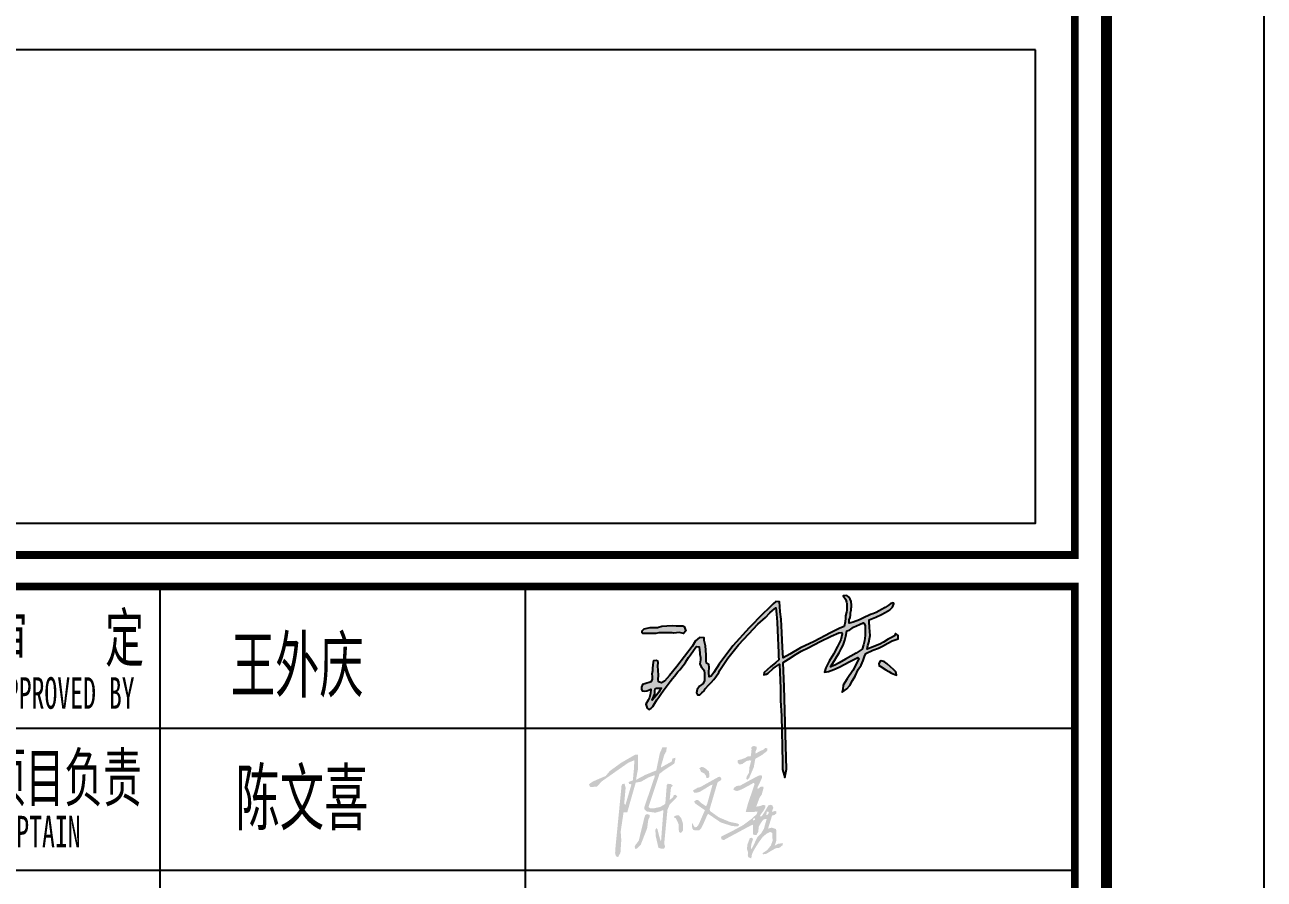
# Model space of a CAD drawing. Extents: x 36524853 to 36525459, y 2743936 to 2747542.
# Drawn here: x 36525150.89 to 36525190.16, y 2746596.03 to 2746623.1 of the extents above; entities that cross this region are included whole.
import ezdxf

# ---------------------------------------------------------------- set-up
doc = ezdxf.new("R2010")
doc.units = 0
doc.header["$LTSCALE"] = 1000
doc.header["$MEASUREMENT"] = 0
for name, color, linetype in [('A0-11 图框-粗线', 16, 'Continuous'), ('A0-12 图框-中粗线', 41, 'Continuous'), ('A0-13 图框-细线', 7, 'Continuous'), ('A0-21 图框-不可改文字', 7, 'Continuous'), ('NT图签', 7, 'Continuous')]:
    doc.layers.add(name, color=color, linetype=linetype)
doc.styles.add('HT', font='simhei.ttf', dxfattribs={"width": 0.8})
doc.styles.add('SKED-粗宋体', font='', dxfattribs={"width": 0.7})
doc.styles.get('SKED-粗宋体').set_extended_font_data('SimSun')

# ---------------------------------------------------------------- blocks, each defined once
blk = doc.blocks.new('A$C6C80078C')
h = blk.add_hatch(color=256)
h.paths.add_polyline_path([(1131.9, -620.2), (1144, -615.8), (1145.3, -607.5), (1142.7, -606.9), (1136.4, -607.5), (1133.2, -612.6), (1133.2, -615.8)], flags=16)
h.paths.add_polyline_path([(1215.3, -584.6), (1219.2, -564.2), (1228.1, -564.2), (1231.9, -571.2), (1227.4, -579.5), (1219.8, -585.8)], flags=16)
h.paths.add_polyline_path([(1014.5, -415), (1032.3, -404.2), (1053.3, -401.6), (1157.9, -344.9), (1171.9, -339.2), (1186.5, -339.2), (1189.7, -346.8), (1185.9, -360.8), (1160.4, -414.9), (1161, -423.2), (1170.6, -417.5), (1180.8, -409.2), (1196.7, -409.2), (1198.6, -416.9), (1186.5, -460.3), (1174.4, -475.5), (1152.7, -533.6), (1177, -529.8), (1197.3, -522.1), (1209.4, -526), (1210.1, -536.2), (1200.5, -556.5), (1180.1, -583.3), (1177, -591.5), (1180.8, -596.6), (1187.8, -592.2), (1201.2, -572.4), (1228.5, -526), (1244.5, -521.5), (1254, -527.2), (1259.8, -541.2), (1253.4, -555.9), (1251.5, -566.7), (1270.7, -559.8), (1279, -564.2), (1277.7, -576.3), (1267.5, -585.2), (1251.6, -589), (1226.7, -670.7), (1249.7, -664.3), (1275.8, -673.4), (1279, -689.3), (1277.1, -748.5), (1271.3, -767.6), (1268.1, -776.5), (1291.1, -764.4), (1312.7, -762.5), (1319.7, -762.5), (1316.5, -774.6), (1298.1, -789.9), (1273.9, -793), (1213.4, -828.7), (1194.3, -830.6), (1193, -823.6), (1220.4, -805.1), (1243.9, -776.5), (1254.8, -746.6), (1252.9, -697.6), (1239.5, -691.2), (1217.8, -702), (1193, -722.4), (1164.3, -762.5), (1139.5, -803.2), (1126.1, -830.6), (1121.6, -856.7), (1103.2, -848.4), (1100, -836.3), (1101.9, -817.9), (1095.5, -800), (1096.8, -772.7), (1110.8, -735.1), (1111.4, -729.4), (1126.1, -727.5), (1132.5, -735.8), (1122.3, -766.9), (1119.7, -790.5), (1121, -798.8), (1129.9, -786.7), (1161.1, -721.7), (1182.8, -700.7), (1200.6, -672.1), (1217.8, -610.3), (1209.5, -609.6), (1195.5, -616), (1181.5, -635.7), (1168.8, -658), (1164.9, -691.7), (1154.1, -710.2), (1142, -710.2), (1131.8, -705.7), (1132.5, -690.5), (1133.1, -645.9), (1114, -653.6), (1036.3, -695.6), (970, -731.2), (950.9, -742), (936.3, -737.6), (933.1, -722.3), (942.6, -715.9), (995.5, -689.8), (1072, -648.5), (1126.1, -607.6), (1154.8, -580.9), (1161.2, -565), (1149.7, -563.7), (1137, -567.5), (1122.3, -567.5), (1100, -566.2), (1087.3, -566.2), (1101.3, -514.5), (1142.7, -392.3), (1137, -384.6), (1125.5, -391.6), (1065.6, -424.1), (1034.4, -436.2), (1018.5, -432.4), (1010.2, -426.6)])
h.paths.add_polyline_path([(1048.9, -270.8), (1065.5, -267.7), (1092.9, -248.6), (1112.6, -244.7), (1121.5, -247.3), (1110.1, -288.7), (1107.5, -321.8), (1094.2, -344.7), (1090.3, -360.6), (1098, -365.7), (1109.4, -353.6), (1137.5, -288), (1147, -235.2), (1188.4, -211.6), (1220.9, -186.2), (1222.8, -170.9), (1210.1, -167.1), (1199.9, -176.6), (1168.7, -191.3), (1149.6, -202.7), (1147.7, -191.3), (1155.9, -173.4), (1155.9, -160.7), (1141.9, -155.6), (1128.6, -156.9), (1122.8, -165.2), (1123.5, -178.5), (1120.9, -204.6), (1118.4, -218.6), (1100.5, -219.9), (1083.3, -230.1), (1062.3, -237.7), (1036.2, -244.1), (1036.2, -258.1), (1047, -269.6)])
h.paths.add_polyline_path([(758.1, -432.8), (786.3, -416.2), (804.4, -411.1), (889.1, -363.8), (915.8, -349.2), (923.3, -346.7), (930.9, -350.2), (934.4, -357.3), (934.9, -364.3), (929.9, -370.9), (915.8, -378.4), (911.3, -382.9), (861.9, -550.9), (865.5, -561.8), (919.2, -600.1), (987.4, -628.7), (1031.3, -637.6), (1045.3, -643.3), (1042.1, -654.8), (1034.5, -656.1), (1001.4, -654.8), (930, -631.2), (853.6, -579.1), (849.2, -581.6), (821.1, -645.9), (807.7, -670.8), (798.1, -680.9), (776.5, -681.6), (761.8, -679.7), (754.8, -669.5), (751.6, -654.8), (752.2, -633.8), (763.1, -652.9), (768.8, -662.5), (781.5, -660.6), (793.6, -645.3), (832.5, -555.6), (775.1, -515.9), (764.9, -503.8), (777, -492.3), (786.6, -491.1), (798.7, -499.3), (808.2, -510.1), (840.1, -531.1), (847.1, -515.2), (880.2, -396.8), (870.7, -398.7), (799.3, -442), (776.4, -447.1), (765.6, -446.4), (761.8, -440.1)])
h.paths.add_polyline_path([(801.7, -299.7), (808, -316.4), (827.1, -325.4), (836.2, -336), (841.7, -349.1), (842.2, -355.1), (853.3, -355.1), (859.9, -348.1), (860.9, -335), (857.8, -314.4), (838.7, -297.7), (824.1, -288.2), (811, -286.2), (799.9, -292.2), (797.4, -297.2)])
h.paths.add_polyline_path([(643, -602.5), (651.9, -606.6), (669.6, -645.2), (669.6, -674.1), (670.4, -691.8), (683.3, -697.5), (695.4, -683), (695.4, -638.7), (684.9, -604.2), (669.6, -588.1), (655.9, -588.1), (643.8, -592.1), (639.8, -597.7)])
h.paths.add_polyline_path([(408.6, -794.8), (431.9, -772.3), (472.1, -669.3), (479.4, -615.5), (488.2, -597.8), (489, -585.7), (469.7, -579.3), (460.1, -588.1), (453.6, -607.4), (419.8, -745.9), (398.9, -773.3), (394, -784.5), (399.7, -798.2)], flags=17)
h.paths.add_polyline_path([(122, -411.7), (160.6, -407.8), (187.6, -377), (356, -258.8), (392, -244.6), (390.7, -289.6), (383, -369.3), (357.3, -379.6), (358.6, -391.1), (368.9, -392.4), (374, -396.3), (336.7, -523.5), (329, -515.8), (338, -416.8), (331.6, -389.9), (316.2, -393.7), (312.3, -405.3), (275, -784.8), (272.4, -823.3), (277.6, -842.6), (290.4, -849), (305.8, -820.8), (311, -741.1), (307.1, -689.7), (325.1, -568.9), (348.3, -568.9), (401.1, -383.4), (433.2, -378.3), (480.8, -351.3), (519.4, -337.2), (519.4, -346.2), (455.1, -535.3), (455.1, -550.7), (469.2, -563.6), (523.3, -571.2), (555.4, -562.3), (569.6, -555.8), (573.5, -557.3), (559.3, -744.9), (555.5, -744.9), (547.8, -717.9), (537.5, -676.8), (529.8, -666.5), (523.3, -678.1), (525.9, -717.9), (542.6, -789.9), (561.9, -796.3), (576, -796.3), (585, -783.5), (578.6, -765.5), (599.2, -552.2), (612.8, -521.1), (648.1, -485), (660.8, -469.6), (650.8, -459.6), (638.2, -460.5), (635.4, -473.2), (615.5, -490.4), (612.8, -491.3), (621, -413.5), (633.6, -402.7), (620.1, -392.7), (600.2, -390.9), (594.7, -399.1), (585.7, -513), (578.4, -522), (550.4, -536.5), (510.6, -544.6), (492.5, -544.6), (480.7, -536.5), (549.5, -328.3), (583, -303), (641.9, -264.9), (648.2, -237.7), (648.2, -228.7), (631, -233.2), (628.3, -240.4), (628.3, -250.4), (560.4, -288.4), (557.7, -284.8), (579.5, -209.6), (592.1, -187.9), (593.9, -162.5), (566.8, -163.4), (561.4, -177.9), (551.4, -200.5), (532.4, -291), (529.6, -307.3), (460.8, -335.4), (406.5, -364.3), (402.9, -365.2), (415.6, -296.5), (414.5, -208.7), (400, -208.7), (384.6, -216.9), (309.5, -260.3), (239.7, -311), (213.5, -342.7), (170, -360.7), (133.8, -377), (117.6, -387.9), (109.4, -396), (115.7, -408.7)])
blk = doc.blocks.new('A$C159C7114')
h = blk.add_hatch(color=256)
h.dxf.hatch_style = 1
h.paths.add_polyline_path([(569.3, -380.7), (595.2, -365.4), (631.9, -341.2), (656, -325.8), (691.3, -309.3), (749.1, -278.7), (803.5, -253.3), (840.9, -236.3), (854.5, -235.4), (857.1, -241.4), (852.8, -256.6), (849.4, -270.2), (834.1, -303.4), (814.6, -339.9), (793.2, -374), (776.8, -407.3), (769.7, -428.7), (789.9, -424.9), (816.6, -414.6), (842.1, -404), (869.7, -389.5), (890.2, -378.2), (916, -364.9), (932.7, -356.9), (937, -362), (929.3, -379.9), (908.1, -419.8), (880.9, -460.6), (862.2, -491.2), (860.5, -511.6), (856.8, -525.2), (879.2, -509), (893.6, -493.7), (906.4, -469.1), (920, -447), (935.3, -415.5), (948.9, -394.3), (958.2, -371.4), (965.9, -351.8), (972.7, -336.5), (1006.7, -321.2), (1033.1, -310.5), (1053.5, -300.8), (1079.8, -287.2), (1100.8, -275.9), (1119.8, -269.4), (1129.1, -265.1), (1129.1, -249), (1117.2, -240.5), (1111.3, -251.6), (1097.1, -259.5), (1081.4, -267.7), (1057.7, -281.2), (1039.6, -291), (994.3, -309.9), (977.9, -315.3), (982.2, -298.9), (986.5, -284), (989.8, -266.5), (992.5, -250.2), (992, -230.1), (990.5, -209.7), (989.6, -200.4), (988.8, -192.9), (988, -181), (988, -172.5), (1020.3, -160.6), (1049, -147.4), (1065.6, -137.5), (1089.5, -123.9), (1101.5, -111.1), (1107.9, -95.2), (1104.9, -90.9), (1093.4, -93.4), (1081, -103.1), (1065.8, -113.8), (1048.4, -123.2), (1036.5, -130), (1022.9, -136.8), (1006.6, -143.4), (994.8, -147.9), (981.2, -153), (969.6, -159.3), (957.4, -165.7), (944.6, -171.7), (933.1, -175.8), (923.4, -179.3), (909.8, -184.4), (898.7, -187), (891.1, -189.5), (891.1, -183.6), (891.1, -172.5), (895.3, -161.5), (897, -149.6), (897.9, -139.4), (899.6, -125.8), (900.4, -117.3), (901.3, -109.7), (902.1, -102), (900, -84), (895.3, -72.3), (887.4, -61.4), (879.2, -55.3), (861.8, -55.5), (872.5, -72), (874.2, -76), (878.4, -86.4), (880, -93.5), (879.2, -105.4), (879.2, -126.6), (877.5, -135.1), (873.2, -153), (872.4, -165.7), (871.5, -182.7), (866.4, -205.7), (845.2, -213.3), (818.7, -226), (800.1, -236.3), (719.3, -278.7), (653, -310.2), (601, -340.6), (569.3, -358), (566.4, -307.6), (563, -235.4), (559.1, -170.3), (553.6, -134.3), (551.9, -108.8), (550.7, -85.2), (533.7, -83.5), (520.4, -94.4), (497.5, -117.3), (470.2, -143.6), (402.9, -211.7), (323.9, -299.2), (257.5, -388.5), (230.3, -430.2), (217.5, -448), (208.2, -451.4), (207.3, -430.2), (208.2, -403.8), (206.5, -391.1), (195.4, -384.3), (192.9, -374.9), (192.9, -361.3), (192.9, -344.3), (189.5, -300.2), (184.4, -273.8), (183.5, -260.2), (161.4, -258.5), (141.9, -274.7), (124.9, -302.7), (49.9, -400.5), (15, -444.7), (-9.7, -471.9), (-25, -479.6), (-38.6, -475.3), (-40.3, -462.6), (-39.4, -444.7), (-40.8, -418.7), (-41.9, -398.2), (-40.3, -381.8), (-42.8, -375), (-49.7, -371.8), (-62.4, -373.3), (-65.4, -379.1), (-66.1, -393.7), (-68.5, -408.9), (-67.9, -421.6), (-71.8, -438.2), (-69.7, -447.8), (-70.2, -463.1), (-73.9, -474.2), (-74.4, -475.8), (-84.5, -478.4), (-95, -482.6), (-105.1, -484.7), (-116.2, -488.4), (-120.9, -500.6), (-122, -510.6), (-117.8, -518.6), (-108.3, -520.2), (-96.1, -519.1), (-79.2, -512.8), (-76, -511.2), (-76, -515.4), (-77.6, -529.7), (-80.2, -538.6), (-83.4, -551.3), (-89.2, -565.1), (-100.3, -583.6), (-94.5, -603.6), (-86, -610), (-74.9, -603.6), (-66.5, -595.2), (-56.4, -579.9), (-46.9, -563), (-36.9, -550.3), (-26.8, -536), (-15.7, -519.6), (-0.9, -499.5), (8.1, -487.4), (17.6, -473.1), (29.2, -458.3), (39.3, -447.2), (56.2, -426.6), (65.2, -417.1), (81, -396.5), (92.7, -380.6), (99, -370.1), (107.5, -356.3), (117, -343.1), (131.3, -323.1), (143.4, -306.7), (147.1, -303), (159.8, -304.6), (161.4, -321.5), (161.9, -333.1), (161.9, -342.6), (165.1, -355.8), (165.6, -367.4), (163, -388), (169.3, -402.8), (180.4, -414.5), (183.6, -419.8), (185.2, -435.1), (185.2, -455.7), (184.7, -469.4), (179.4, -483.2), (160.9, -496.4), (149.8, -512.8), (147.1, -529.1), (151.3, -538.6), (163, -538.6), (173, -529.7), (183.1, -519.1), (188.9, -509.6), (205.8, -489.5), (218.5, -477.9), (231.2, -463.6), (241.2, -450.9), (256, -429.8), (260.3, -418.7), (298.7, -360.3), (351.4, -295.4), (401.5, -241.3), (444.8, -194), (482.7, -161.5), (504.1, -138.5), (517.3, -126.9), (532.5, -114.8), (536.3, -145.9), (539.3, -185.2), (540.5, -224.9), (543.7, -259.2), (544, -300.7), (546.1, -329.8), (546.5, -349.5), (547.1, -368.9), (531, -383.2), (509.2, -401.2), (490.9, -417.4), (475.7, -430.1), (475.3, -441.9), (487.5, -438.5), (495.8, -432.9), (520.7, -410.8), (531, -401.8), (546.5, -391.7), (550.6, -388.8), (556.7, -508), (556.7, -565.6), (560.2, -641.5), (565.5, -868.8), (565.1, -903), (577.2, -940.9), (580, -924.9), (584.8, -900.6), (578, -673.4), (573.8, -500.1)])
h.paths.add_polyline_path([(800, -402.5), (819.3, -371.6), (831.3, -352), (842.2, -334), (853.3, -311.1), (860.6, -297.1), (869.3, -273), (874.9, -252.9), (878.8, -226.7), (892.4, -222.7), (911.5, -209.1), (941.8, -196.5), (958.5, -187.7), (964.3, -190.4), (968, -202), (968.7, -225.1), (968.7, -248.9), (964.9, -275.2), (959.8, -294.6), (953.3, -316.6), (924, -335.6), (898.4, -349.8), (873.3, -365.6), (842.1, -382.9), (820.6, -393.4)], flags=16)
h.paths.add_polyline_path([(-24.7, -506.7), (-32.5, -516.8), (-37.1, -524.9), (-49.1, -540.8), (-69.1, -564.4), (-57.5, -533.8), (-56.1, -519.6), (-55.4, -510.1), (-51.7, -506.7), (-39.6, -505.4), (-30.4, -505.4)], flags=16)
h.paths.add_polyline_path([(14.1, -236.4), (28.3, -237), (35.7, -238.5), (61.6, -235.6), (76, -237.8), (82.6, -239.1), (94.2, -227.3), (86.3, -205.3), (80, -201.6), (66.8, -202.4), (47.8, -203), (29.9, -200.6), (1.4, -202.2), (-22.3, -204.8), (-42.9, -211.1), (-76.1, -210.1), (-79.8, -210.1), (-109.2, -217.2), (-118.1, -227.2), (-118.1, -235.7), (-114.5, -239.3), (-68.7, -239.1), (-52.4, -239.1), (-37.1, -237), (-12.3, -237)], flags=17)
h = blk.add_hatch(color=256)
h.dxf.hatch_style = 1
h.paths.add_polyline_path([(1075.5, -386.8), (1062.8, -377.3), (1047.4, -373), (1041.4, -375), (1034.7, -386.4), (1037.7, -396.8), (1042.4, -399.7), (1068.8, -417.1), (1084, -425.5), (1097, -433.2), (1122.1, -442.2), (1118.2, -426.3), (1107.3, -414.6), (1091.9, -402.1)])
for points in [[(584.8, -900.6), (578, -673.4), (573.8, -500.1), (569.3, -380.7), (595.2, -365.4), (631.9, -341.2), (656, -325.8), (691.3, -309.3), (749.1, -278.7), (803.5, -253.3), (840.9, -236.3), (854.5, -235.4), (857.1, -241.4), (852.8, -256.6), (849.4, -270.2), (834.1, -303.4), (814.6, -339.9), (793.2, -374), (776.8, -407.3), (769.7, -428.7), (789.9, -424.9), (816.6, -414.6), (842.1, -404), (869.7, -389.5), (890.2, -378.2), (916, -364.9), (932.7, -356.9), (937, -362), (929.3, -379.9), (908.1, -419.8), (880.9, -460.6), (862.2, -491.2), (860.5, -511.6), (856.8, -525.2), (879.2, -509), (893.6, -493.7), (906.4, -469.1), (920, -447), (935.3, -415.5), (948.9, -394.3), (958.2, -371.4), (965.9, -351.8), (972.7, -336.5), (1006.7, -321.2), (1033.1, -310.5), (1053.5, -300.8), (1079.8, -287.2), (1100.8, -275.9), (1119.8, -269.4), (1129.1, -265.1), (1129.1, -249), (1117.2, -240.5), (1111.3, -251.6), (1097.1, -259.5), (1081.4, -267.7), (1057.7, -281.2), (1039.6, -291), (994.3, -309.9), (977.9, -315.3), (982.2, -298.9), (986.5, -284), (989.8, -266.5), (992.5, -250.2), (992, -230.1), (990.5, -209.7), (989.6, -200.4), (988.8, -192.9), (988, -181), (988, -172.5), (1020.3, -160.6), (1049, -147.4), (1065.6, -137.5), (1089.5, -123.9), (1101.5, -111.1), (1107.9, -95.2), (1104.9, -90.9), (1093.4, -93.4), (1081, -103.1), (1065.8, -113.8), (1048.4, -123.2), (1036.5, -130), (1022.9, -136.8), (1006.6, -143.4), (994.8, -147.9), (981.2, -153), (969.6, -159.3), (957.4, -165.7), (944.6, -171.7), (933.1, -175.8), (923.4, -179.3), (909.8, -184.4), (898.7, -187), (891.1, -189.5), (891.1, -183.6), (891.1, -172.5), (895.3, -161.5), (897, -149.6), (897.9, -139.4), (899.6, -125.8), (900.4, -117.3), (901.3, -109.7), (902.1, -102), (900, -84), (895.3, -72.3), (887.4, -61.4), (879.2, -55.3), (861.8, -55.5), (872.5, -72), (874.2, -76), (878.4, -86.4), (880, -93.5), (879.2, -105.4), (879.2, -126.6), (877.5, -135.1), (873.2, -153), (872.4, -165.7), (871.5, -182.7), (866.4, -205.7), (845.2, -213.3), (818.7, -226), (800.1, -236.3), (719.3, -278.7), (653, -310.2), (601, -340.6), (569.3, -358), (566.4, -307.6), (563, -235.4), (559.1, -170.3), (553.6, -134.3), (551.9, -108.8), (550.7, -85.2), (533.7, -83.5), (520.4, -94.4), (497.5, -117.3), (470.2, -143.6), (402.9, -211.7), (323.9, -299.2), (257.5, -388.5), (230.3, -430.2), (217.5, -448), (208.2, -451.4), (207.3, -430.2), (208.2, -403.8), (206.5, -391.1), (195.4, -384.3), (192.9, -374.9), (192.9, -361.3), (192.9, -344.3), (189.5, -300.2), (184.4, -273.8), (183.5, -260.2), (161.4, -258.5), (141.9, -274.7), (124.9, -302.7), (49.9, -400.5), (15, -444.7), (-9.7, -471.9), (-25, -479.6), (-38.6, -475.3), (-40.3, -462.6), (-39.4, -444.7), (-40.8, -418.7), (-41.9, -398.2), (-40.3, -381.8), (-42.8, -375), (-49.7, -371.8), (-62.4, -373.3), (-65.4, -379.1), (-66.1, -393.7), (-68.5, -408.9), (-67.9, -421.6), (-71.8, -438.2), (-69.7, -447.8), (-70.2, -463.1), (-73.9, -474.2), (-74.4, -475.8), (-84.5, -478.4), (-95, -482.6), (-105.1, -484.7), (-116.2, -488.4), (-120.9, -500.6), (-122, -510.6), (-117.8, -518.6), (-108.3, -520.2), (-96.1, -519.1), (-79.2, -512.8), (-76, -511.2), (-76, -515.4), (-77.6, -529.7), (-80.2, -538.6), (-83.4, -551.3), (-89.2, -565.1), (-100.3, -583.6), (-94.5, -603.6), (-86, -610), (-74.9, -603.6), (-66.5, -595.2), (-56.4, -579.9), (-46.9, -563), (-36.9, -550.3), (-26.8, -536), (-15.7, -519.6), (-0.9, -499.5), (8.1, -487.4), (17.6, -473.1), (29.2, -458.3), (39.3, -447.2), (56.2, -426.6), (65.2, -417.1), (81, -396.5), (92.7, -380.6), (99, -370.1), (107.5, -356.3), (117, -343.1), (131.3, -323.1), (143.4, -306.7), (147.1, -303), (159.8, -304.6), (161.4, -321.5), (161.9, -333.1), (161.9, -342.6), (165.1, -355.8), (165.6, -367.4), (163, -388), (169.3, -402.8), (180.4, -414.5), (183.6, -419.8), (185.2, -435.1), (185.2, -455.7), (184.7, -469.4), (179.4, -483.2), (160.9, -496.4), (149.8, -512.8), (147.1, -529.1), (151.3, -538.6), (163, -538.6), (173, -529.7), (183.1, -519.1), (188.9, -509.6), (205.8, -489.5), (218.5, -477.9), (231.2, -463.6), (241.2, -450.9), (256, -429.8), (260.3, -418.7), (298.7, -360.3), (351.4, -295.4), (401.5, -241.3), (444.8, -194), (482.7, -161.5), (504.1, -138.5), (517.3, -126.9), (532.5, -114.8), (536.3, -145.9), (539.3, -185.2), (540.5, -224.9), (543.7, -259.2), (544, -300.7), (546.1, -329.8), (546.5, -349.5), (547.1, -368.9), (531, -383.2), (509.2, -401.2), (490.9, -417.4), (475.7, -430.1), (475.3, -441.9), (487.5, -438.5), (495.8, -432.9), (520.7, -410.8), (531, -401.8), (546.5, -391.7), (550.6, -388.8), (556.7, -508), (556.7, -565.6), (560.2, -641.5), (565.5, -868.8), (565.1, -903)], [(565.1, -903), (577.2, -940.9), (580, -924.9), (584.8, -900.6)]]:
    blk.add_lwpolyline(points)
for points in [[(-76.1, -210.1), (-42.9, -211.1), (-22.3, -204.8), (1.4, -202.2), (29.9, -200.6), (47.8, -203), (66.8, -202.4), (80, -201.6), (86.3, -205.3), (94.2, -227.3), (82.6, -239.1), (76, -237.8), (61.6, -235.6), (35.7, -238.5), (28.3, -237), (14.1, -236.4), (-12.3, -237), (-37.1, -237), (-52.4, -239.1), (-68.7, -239.1), (-114.5, -239.3), (-118.1, -235.7), (-118.1, -227.2), (-109.2, -217.2), (-79.8, -210.1)], [(892.4, -222.7), (911.5, -209.1), (941.8, -196.5), (958.5, -187.7), (964.3, -190.4), (968, -202), (968.7, -225.1), (968.7, -248.9), (964.9, -275.2), (959.8, -294.6), (953.3, -316.6), (924, -335.6), (898.4, -349.8), (873.3, -365.6), (842.1, -382.9), (820.6, -393.4), (800, -402.5), (819.3, -371.6), (831.3, -352), (842.2, -334), (853.3, -311.1), (860.6, -297.1), (869.3, -273), (874.9, -252.9), (878.8, -226.7)], [(1042.4, -399.7), (1068.8, -417.1), (1084, -425.5), (1097, -433.2), (1122.1, -442.2), (1118.2, -426.3), (1107.3, -414.6), (1091.9, -402.1), (1075.5, -386.8), (1062.8, -377.3), (1047.4, -373), (1041.4, -375), (1034.7, -386.4), (1037.7, -396.8)], [(-51.7, -506.7), (-39.6, -505.4), (-30.4, -505.4), (-24.7, -506.7), (-32.5, -516.8), (-37.1, -524.9), (-49.1, -540.8), (-69.1, -564.4), (-57.5, -533.8), (-56.1, -519.6), (-55.4, -510.1)]]:
    blk.add_lwpolyline(points, close=True)
blk = doc.blocks.new('A$C00E3302F')
at = {"layer": 'A0-12 图框-中粗线', "const_width": 50, "flags": 128}
for points in [[(0, 200), (0, 10700), (7000, 10700), (7000, 200)], [(7000, -5400), (0, -5400), (0, 0), (7000, 0)]]:
    blk.add_lwpolyline(points, close=True, dxfattribs=at)
at = {"layer": 'A0-13 图框-细线'}
for p, q in [((1200, 0), (1200, -5400)), ((3516.5, 0), (3516.5, -5400)), ((7000, -900), (0, -900)), ((7000, -1800), (0, -1800))]:
    blk.add_line(p, q, dxfattribs=at)
blk.add_lwpolyline([(6750, 3400), (250, 3400), (250, 400), (6750, 400)], close=True, dxfattribs=at)
at = {"xscale": 1.3, "yscale": 1.3, "zscale": 1.3}
blk.add_blockref('A$C159C7114', (4411.8, 13.6), dxfattribs=at)
at = {"layer": 'NT图签', "xscale": 1.015873015864044, "yscale": 1.015873015864044, "zscale": 1.015873015864044}
blk.add_blockref('A$C6C80078C', (3809.6, -853.2), dxfattribs=at)
at = {"layer": 'A0-21 图框-不可改文字', "style": 'SKED-粗宋体', "width": 0.6}
for s, height, p in [('审    定', 300, (119.9, -475.6)), ('APPROVED BY', 200, (143.3, -775)), ('项目负责', 300, (104.5, -1360.5)), ('CAPTAIN', 200, (127.8, -1653.3))]:
    blk.add_text(s, height=height, dxfattribs=at).set_placement(p)
at = {"layer": 'NT图签', "style": 'HT', "width": 0.6}
for s, p in [('王外庆', (1651, -666.7)), ('陈文喜', (1680.8, -1508.2))]:
    blk.add_text(s, height=342.82, dxfattribs=at).set_placement(p)
blk = doc.blocks.new('A$C6202001D')
at = {"layer": 'A0-11 图框-粗线', "const_width": 70}
blk.add_lwpolyline([(58400, 41000), (2500, 41000), (2500, 1000), (58400, 1000)], close=True, dxfattribs=at)
at = {"layer": 'A0-13 图框-细线'}
blk.add_lwpolyline([(59400, 42000), (0, 42000), (0, 0), (59400, 0)], close=True, dxfattribs=at)
blk.add_blockref('A$C00E3302F', (51200, 19900))

msp = doc.modelspace()

# ---------------------------------------------------------------- block references
at = {"xscale": 0.005, "yscale": 0.005, "zscale": 0.005}
msp.add_blockref('A$C6202001D', (36524893.161, 2746505.809), dxfattribs=at)

doc.saveas('drawing.dxf')
